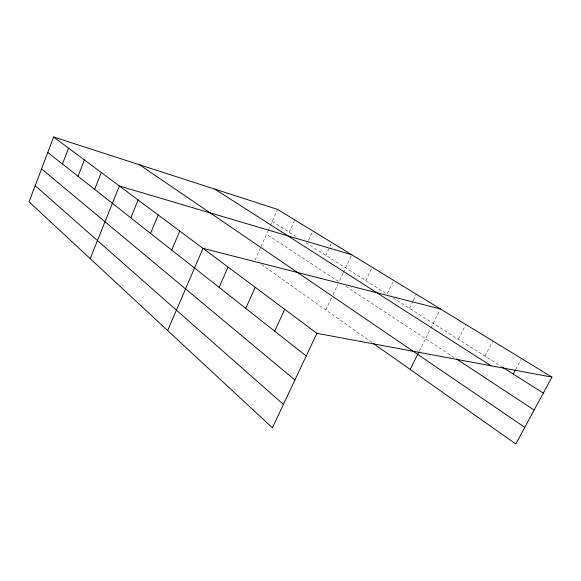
<?xml version="1.0" encoding="UTF-8"?>
<svg xmlns="http://www.w3.org/2000/svg" width="581" height="581" viewBox="0 0 581 581"><rect width="100%" height="100%" fill="white"/><g stroke="black" fill="none" stroke-linecap="round" stroke-linejoin="round"><path stroke-width="0.44" stroke-dasharray="2.9 2.18" d="M255.059 259.976L260.332 248.131M261.051 246.526L267.95 231.035M268.306 230.236L270.085 226.234M270.441 225.428L277.573 209.407M289.229 232.197L294.763 219.916M308.511 240.36L312.81 230.947M325.839 255.379L329.558 247.361M329.928 246.562L331.787 242.553M325.832 309.92L332.303 296.157M333.051 294.567L337.902 284.247M343.037 273.324L339.021 281.865L266.519 234.237M343.407 272.547L351.766 254.761M365.783 280.674L372.189 267.245M392.93 282.017L387.055 294.139L304.103 241.616M409.503 308.358L412.968 301.321M413.352 300.544L416.432 294.291M419.279 351.236L430.405 329.028M430.804 328.221L440.442 308.969M458.344 339.275L465.868 324.51M484.961 356.138L492.826 340.996M515.703 369.378L521.055 359.276M272.22 221.426L297.407 237.375M393.046 297.93L501.773 366.778M345.673 286.23L454.836 357.94M261.486 264.508L372.232 342.674"/><path stroke-width="0.87" d="M551.95 377.134L277.573 209.407L53.648 137.007L29.05 201.861L272.402 427.827L316.892 333.312L551.95 377.134L515.797 443.993L373.677 343.691M62.443 164.002L68.543 148.119M78.028 176.283L84.398 159.935M94.645 189.37L101.297 172.535M90.208 258.647L119.352 186.007L351.766 254.761M130.819 217.853L138.104 199.987M150.544 233.395L158.185 214.963M171.729 250.077L179.754 231.049M167.64 330.545L202.98 248.363L440.442 308.969M219.124 287.406L228.05 267.064M245.756 308.38L255.204 287.312M274.682 331.163L284.712 309.317M410.157 369.436L418.886 352.013M513.234 374.041L515.296 370.155M502.536 367.265L543.322 393.09M214.752 189.094L491.01 365.776M456.339 358.927L534.157 410.048M139.527 164.772L524.796 427.355M53.648 137.007L316.892 333.312M47.787 152.462L306.216 355.993M41.549 168.904L294.908 380.018M35.18 185.695L283.412 404.434"/></g></svg>
